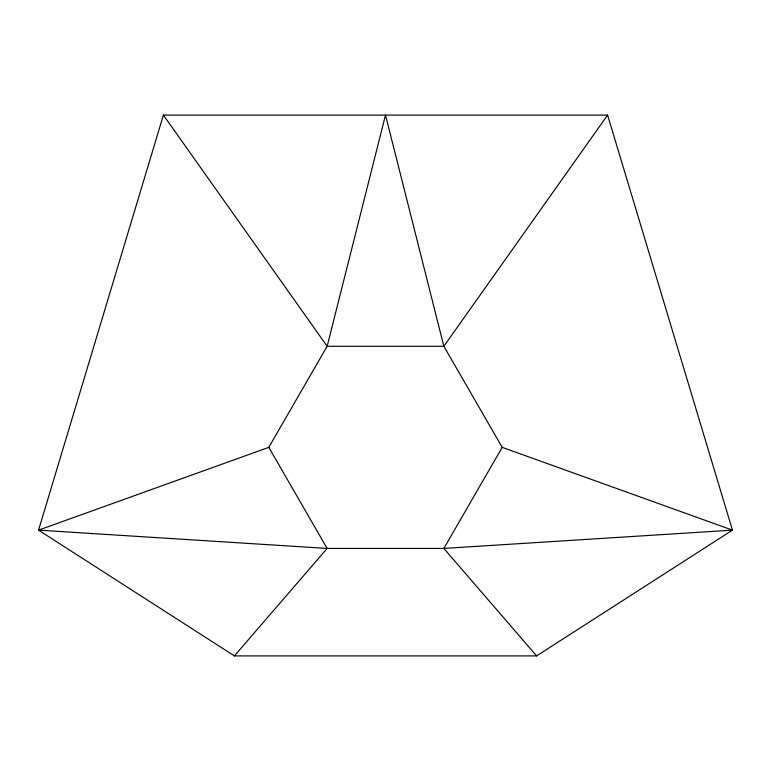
<?xml version="1.0" encoding="UTF-8"?>
<svg xmlns="http://www.w3.org/2000/svg" width="771" height="771" viewBox="0 0 771 771"><rect width="100%" height="100%" fill="white"/><g stroke="black" fill="none" stroke-linecap="round" stroke-linejoin="round"><path stroke-width="1.16" d="M163.404 115.091L38.55 530.14L234.403 655.909L536.597 655.909L732.45 530.14L607.596 115.091L163.404 115.091L327.145 346.275L443.855 346.275L607.596 115.091M268.79 447.353L327.145 346.275L385.5 115.091L443.855 346.275L502.21 447.353L732.45 530.14L443.855 548.432L327.145 548.432L38.55 530.14L268.79 447.353L327.145 548.432L234.403 655.909M502.21 447.353L443.855 548.432L536.597 655.909"/></g></svg>
